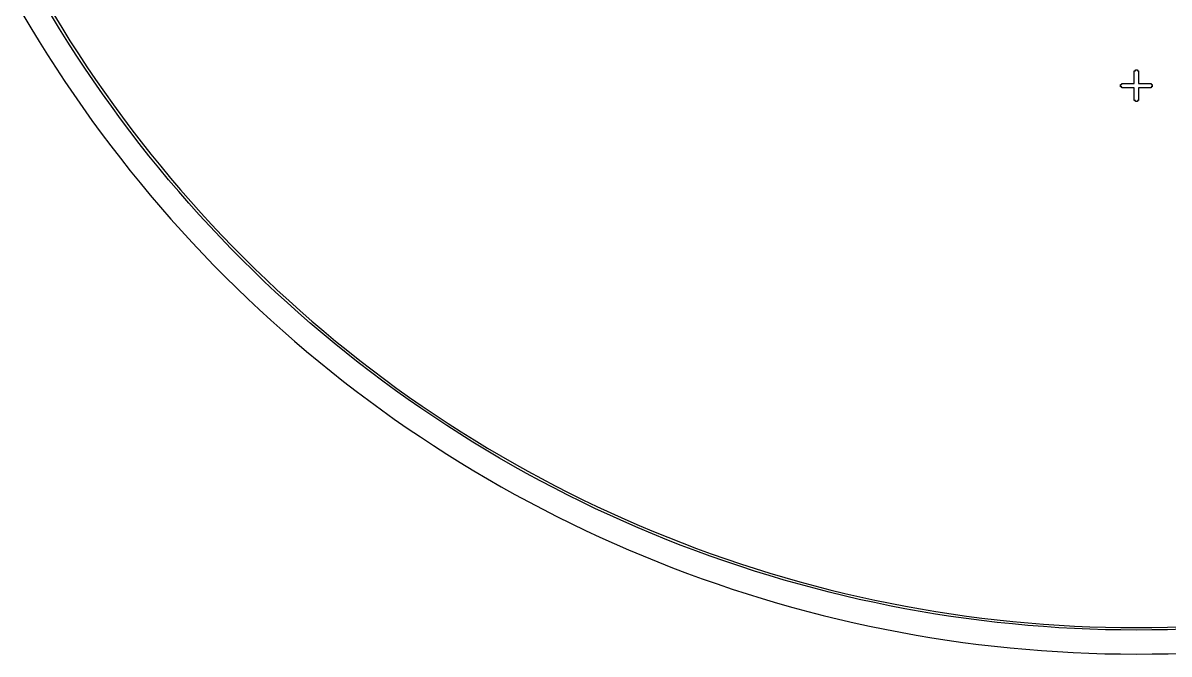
# Model space of a CAD drawing. Extents: x -17 to 130, y -40 to 112.
# Drawn here: x -12.1 to 55.9, y -40.5 to -3 of the extents above; entities that cross this region are included whole.
import ezdxf

# ---------------------------------------------------------------- set-up
doc = ezdxf.new("R2010")
doc.units = 0

msp = doc.modelspace()

# ---------------------------------------------------------------- linework, layer by layer
for p, q in [((-12.0939, -2.52068), (-11.6162, -3.32886)), ((-9.91548, -3.38356), (-10.394, -2.59625)), ((-10.2653, -2.51915), (-9.78778, -3.30487)), ((-11.6162, -3.32886), (-11.1287, -4.1311)), ((-9.42737, -4.16495), (-9.91548, -3.38356)), ((-9.78778, -3.30487), (-9.30064, -4.08469)), ((-11.1287, -4.1311), (-10.6313, -4.92731)), ((-8.92972, -4.94026), (-9.42737, -4.16495)), ((-9.30064, -4.08469), (-8.80399, -4.85847)), ((-10.6313, -4.92731), (-10.1242, -5.71736)), ((-8.42258, -5.70943), (-8.92972, -4.94026)), ((-8.80399, -4.85847), (-8.29785, -5.6261)), ((-10.1242, -5.71736), (-9.60742, -6.50111)), ((-7.90604, -6.47231), (-8.42258, -5.70943)), ((-8.29785, -5.6261), (-7.78235, -6.38745)), ((53.875, -6.625), (53.875, -5.875)), ((53.875, -5.875), (53.9375, -5.875)), ((53.9375, -5.875), (53.9375, -5.8125)), ((53.9375, -5.8125), (54.0625, -5.8125)), ((54.0625, -5.8125), (54.0625, -5.875)), ((54.0625, -5.875), (54.125, -5.875)), ((54.125, -5.875), (54.125, -6.625)), ((-9.60742, -6.50111), (-9.08107, -7.27847)), ((-7.38017, -7.22879), (-7.90604, -6.47231)), ((-7.78235, -6.38745), (-7.25754, -7.14243)), ((53.0625, -6.8125), (53.0625, -6.6875)), ((53.0625, -6.6875), (53.125, -6.6875)), ((53.125, -6.6875), (53.125, -6.625)), ((53.125, -6.625), (53.875, -6.625)), ((54.125, -6.625), (54.875, -6.625)), ((54.875, -6.625), (54.875, -6.6875)), ((54.875, -6.6875), (54.9375, -6.6875)), ((54.9375, -6.6875), (54.9375, -6.8125)), ((-9.08107, -7.27847), (-8.54523, -8.04932)), ((-6.84506, -7.97878), (-7.38017, -7.22879)), ((-7.25754, -7.14243), (-6.7235, -7.8909)), ((53.125, -6.8125), (53.0625, -6.8125)), ((53.125, -6.875), (53.125, -6.8125)), ((53.875, -6.875), (53.125, -6.875)), ((53.875, -7.625), (53.875, -6.875)), ((54.875, -6.875), (54.125, -6.875)), ((54.125, -6.875), (54.125, -7.625)), ((54.9375, -6.8125), (54.875, -6.8125)), ((54.875, -6.8125), (54.875, -6.875)), ((-8.54523, -8.04932), (-7.99997, -8.81354)), ((-6.3008, -8.72212), (-6.84506, -7.97878)), ((-6.7235, -7.8909), (-6.18031, -8.63277)), ((53.9375, -7.625), (53.875, -7.625)), ((53.9375, -7.6875), (53.9375, -7.625)), ((54.0625, -7.6875), (53.9375, -7.6875)), ((54.125, -7.625), (54.0625, -7.625)), ((54.0625, -7.625), (54.0625, -7.6875)), ((-7.99997, -8.81354), (-7.44537, -9.57098)), ((-5.74745, -9.45874), (-6.3008, -8.72212)), ((-6.18031, -8.63277), (-5.62807, -9.3679)), ((-5.1851, -10.1885), (-5.74745, -9.45874)), ((-5.62807, -9.3679), (-5.06685, -10.0962)), ((-7.44537, -9.57098), (-6.88152, -10.3216)), ((-4.61385, -10.9113), (-5.1851, -10.1885)), ((-5.06685, -10.0962), (-4.49673, -10.8176)), ((-6.88152, -10.3216), (-6.3085, -11.0652)), ((-4.49673, -10.8176), (-3.9178, -11.5319)), ((-6.3085, -11.0652), (-5.72639, -11.8017)), ((-4.03375, -11.6271), (-4.61385, -10.9113)), ((-3.9178, -11.5319), (-3.33015, -12.2391)), ((-5.72639, -11.8017), (-5.1353, -12.5311)), ((-3.44493, -12.3356), (-4.03375, -11.6271)), ((-3.33015, -12.2391), (-2.73387, -12.939)), ((-5.1353, -12.5311), (-4.53529, -13.2531)), ((-2.84744, -13.0369), (-3.44493, -12.3356)), ((-4.53529, -13.2531), (-3.92647, -13.9677)), ((-2.24141, -13.7309), (-2.84744, -13.0369)), ((-2.73387, -12.939), (-2.12904, -13.6315)), ((-3.92647, -13.9677), (-3.30893, -14.6748)), ((-1.62691, -14.4173), (-2.24141, -13.7309)), ((-2.12904, -13.6315), (-1.51576, -14.3165)), ((-3.30893, -14.6748), (-2.68275, -15.3743)), ((-1.00401, -15.0961), (-1.62691, -14.4173)), ((-1.51576, -14.3165), (-0.89412, -14.994)), ((-2.68275, -15.3743), (-2.04805, -16.066)), ((-0.37285, -15.7673), (-1.00401, -15.0961)), ((-0.89412, -14.994), (-0.26421, -15.6638)), ((-2.04805, -16.066), (-1.40489, -16.7498)), ((0.26651, -16.4306), (-0.37285, -15.7673)), ((-0.26421, -15.6638), (0.37387, -16.3258)), ((0.37387, -16.3258), (1.02003, -16.98)), ((-1.40489, -16.7498), (-0.7534, -17.4258)), ((0.91397, -17.086), (0.26651, -16.4306)), ((1.02003, -16.98), (1.67416, -17.6261)), ((-0.7534, -17.4258), (-0.09366, -18.0937)), ((1.56941, -17.7335), (0.91397, -17.086)), ((1.67416, -17.6261), (2.33618, -18.2642)), ((-0.09366, -18.0937), (0.57422, -18.7534)), ((2.23274, -18.3728), (1.56941, -17.7335)), ((2.33618, -18.2642), (3.00598, -18.8941)), ((0.57422, -18.7534), (1.25015, -19.4049)), ((2.90388, -19.004), (2.23274, -18.3728)), ((3.58272, -19.6269), (2.90388, -19.004)), ((3.00598, -18.8941), (3.68346, -19.5158)), ((1.25015, -19.4049), (1.93404, -20.048)), ((4.26913, -20.2414), (3.58272, -19.6269)), ((3.68346, -19.5158), (4.3685, -20.129)), ((1.93404, -20.048), (2.62575, -20.6828)), ((4.96306, -20.8474), (4.26913, -20.2414)), ((4.3685, -20.129), (5.06104, -20.7339)), ((2.62575, -20.6828), (3.3252, -21.3089)), ((5.66435, -21.4449), (4.96306, -20.8474)), ((5.06104, -20.7339), (5.76093, -21.3302)), ((3.3252, -21.3089), (4.03229, -21.9265)), ((6.37292, -22.0338), (5.66435, -21.4449)), ((5.76093, -21.3302), (6.46809, -21.9178)), ((4.03229, -21.9265), (4.74689, -22.5353)), ((7.08868, -22.6138), (6.37292, -22.0338)), ((6.46809, -21.9178), (7.1824, -22.4967)), ((4.74689, -22.5353), (5.46892, -23.1353)), ((7.81149, -23.1851), (7.08868, -22.6138)), ((7.1824, -22.4967), (7.90378, -23.0668)), ((7.90378, -23.0668), (8.6321, -23.6281)), ((5.46892, -23.1353), (6.19826, -23.7264)), ((6.19826, -23.7264), (6.93478, -24.3085)), ((8.54126, -23.7475), (7.81149, -23.1851)), ((9.27788, -24.3008), (8.54126, -23.7475)), ((8.6321, -23.6281), (9.36723, -24.1803)), ((6.93478, -24.3085), (7.67841, -24.8815)), ((10.0212, -24.8451), (9.27788, -24.3008)), ((9.36723, -24.1803), (10.1091, -24.7235)), ((7.67841, -24.8815), (8.42902, -25.4454)), ((10.7712, -25.3802), (10.0212, -24.8451)), ((10.1091, -24.7235), (10.8576, -25.2575)), ((8.42902, -25.4454), (9.18646, -26)), ((11.5277, -25.906), (10.7712, -25.3802)), ((10.8576, -25.2575), (11.6125, -25.7823)), ((11.6125, -25.7823), (12.3739, -26.2979)), ((9.18646, -26), (9.95068, -26.5452)), ((12.2906, -26.4226), (11.5277, -25.906)), ((13.0597, -26.9297), (12.2906, -26.4226)), ((12.3739, -26.2979), (13.1415, -26.804)), ((9.95068, -26.5452), (10.7215, -27.0811)), ((10.7215, -27.0811), (11.4989, -27.6074)), ((13.8351, -27.4274), (13.0597, -26.9297)), ((13.1415, -26.804), (13.9153, -27.3006)), ((11.4989, -27.6074), (12.2826, -28.1242)), ((14.6164, -27.9155), (13.8351, -27.4274)), ((13.9153, -27.3006), (14.6951, -27.7878)), ((14.6951, -27.7878), (15.4809, -28.2653)), ((12.2826, -28.1242), (13.0727, -28.6313)), ((15.4037, -28.394), (14.6164, -27.9155)), ((16.1969, -28.8628), (15.4037, -28.394)), ((15.4809, -28.2653), (16.2724, -28.7332)), ((13.0727, -28.6313), (13.8689, -29.1287)), ((13.8689, -29.1287), (14.6711, -29.6162)), ((16.9957, -29.3218), (16.1969, -28.8628)), ((16.2724, -28.7332), (17.0696, -29.1913)), ((17.0696, -29.1913), (17.8724, -29.6395)), ((14.6711, -29.6162), (15.4793, -30.0939)), ((17.8001, -29.771), (16.9957, -29.3218)), ((18.6099, -30.2102), (17.8001, -29.771)), ((17.8724, -29.6395), (18.6806, -30.0779)), ((15.4793, -30.0939), (16.2933, -30.5616)), ((16.2933, -30.5616), (17.1129, -31.0194)), ((19.4251, -30.6395), (18.6099, -30.2102)), ((18.6806, -30.0779), (19.4941, -30.5064)), ((19.4941, -30.5064), (20.3129, -30.9248)), ((17.1129, -31.0194), (17.9382, -31.467)), ((20.2454, -31.0588), (19.4251, -30.6395)), ((21.0709, -31.468), (20.2454, -31.0588)), ((20.3129, -30.9248), (21.1367, -31.3332)), ((17.9382, -31.467), (18.7688, -31.9044)), ((18.7688, -31.9044), (19.6047, -32.3316)), ((21.9013, -31.867), (21.0709, -31.468)), ((21.1367, -31.3332), (21.9654, -31.7314)), ((22.7366, -32.2558), (21.9013, -31.867)), ((21.9654, -31.7314), (22.799, -32.1194)), ((19.6047, -32.3316), (20.4459, -32.7486)), ((23.5765, -32.6343), (22.7366, -32.2558)), ((22.799, -32.1194), (23.6373, -32.4972)), ((24.4211, -33.0025), (23.5765, -32.6343)), ((23.6373, -32.4972), (24.4801, -32.8646)), ((20.4459, -32.7486), (21.292, -33.1552)), ((21.292, -33.1552), (22.1431, -33.5513)), ((25.2701, -33.3602), (24.4211, -33.0025)), ((24.4801, -32.8646), (25.3275, -33.2217)), ((25.3275, -33.2217), (26.1791, -33.5683)), ((22.1431, -33.5513), (22.999, -33.937)), ((22.999, -33.937), (23.8596, -34.3122)), ((26.1234, -33.7076), (25.2701, -33.3602)), ((26.9809, -34.0444), (26.1234, -33.7076)), ((26.1791, -33.5683), (27.0349, -33.9045)), ((27.0349, -33.9045), (27.8947, -34.2301)), ((23.8596, -34.3122), (24.7247, -34.6768)), ((24.7247, -34.6768), (25.5942, -35.0307)), ((27.8425, -34.3707), (26.9809, -34.0444)), ((28.708, -34.6864), (27.8425, -34.3707)), ((27.8947, -34.2301), (28.7585, -34.5452)), ((29.5773, -34.9915), (28.708, -34.6864)), ((28.7585, -34.5452), (29.6261, -34.8496)), ((25.5942, -35.0307), (26.468, -35.3739)), ((26.468, -35.3739), (27.346, -35.7064)), ((30.4503, -35.2858), (29.5773, -34.9915)), ((29.6261, -34.8496), (30.4974, -35.1434)), ((31.3269, -35.5694), (30.4503, -35.2858)), ((30.4974, -35.1434), (31.3722, -35.4265)), ((27.346, -35.7064), (28.2279, -36.0281)), ((28.2279, -36.0281), (29.1138, -36.339)), ((32.2069, -35.8423), (31.3269, -35.5694)), ((31.3722, -35.4265), (32.2504, -35.6987)), ((33.0901, -36.1043), (32.2069, -35.8423)), ((32.2504, -35.6987), (33.1319, -35.9603)), ((33.1319, -35.9603), (34.0166, -36.2109)), ((29.1138, -36.339), (30.0034, -36.6389)), ((30.0034, -36.6389), (30.8965, -36.9279)), ((33.9765, -36.3555), (33.0901, -36.1043)), ((34.866, -36.5957), (33.9765, -36.3555)), ((34.0166, -36.2109), (34.9042, -36.4507)), ((35.7583, -36.8251), (34.866, -36.5957)), ((34.9042, -36.4507), (35.7947, -36.6796)), ((35.7947, -36.6796), (36.688, -36.8975)), ((30.8965, -36.9279), (31.7932, -37.2059)), ((31.7932, -37.2059), (32.6933, -37.4729)), ((36.6533, -37.0435), (35.7583, -36.8251)), ((37.551, -37.2508), (36.6533, -37.0435)), ((36.688, -36.8975), (37.5838, -37.1045)), ((38.4511, -37.4472), (37.551, -37.2508)), ((37.5838, -37.1045), (38.4822, -37.3004)), ((38.4822, -37.3004), (39.3829, -37.4853)), ((32.6933, -37.4729), (33.5965, -37.7289)), ((33.5965, -37.7289), (34.5028, -37.9737)), ((34.5028, -37.9737), (35.412, -38.2074)), ((39.3536, -37.6324), (38.4511, -37.4472)), ((40.2583, -37.8066), (39.3536, -37.6324)), ((39.3829, -37.4853), (40.2858, -37.6592)), ((41.165, -37.9697), (40.2583, -37.8066)), ((40.2858, -37.6592), (41.1907, -37.8219)), ((42.0737, -38.1216), (41.165, -37.9697)), ((41.1907, -37.8219), (42.0976, -37.9736)), ((42.0976, -37.9736), (43.0062, -38.114)), ((35.412, -38.2074), (36.3241, -38.4299)), ((36.3241, -38.4299), (37.2388, -38.6412)), ((37.2388, -38.6412), (38.156, -38.8413)), ((42.9842, -38.2624), (42.0737, -38.1216)), ((43.8964, -38.392), (42.9842, -38.2624)), ((43.0062, -38.114), (43.9165, -38.2434)), ((44.81, -38.5104), (43.8964, -38.392)), ((43.9165, -38.2434), (44.8284, -38.3615)), ((45.7251, -38.6176), (44.81, -38.5104)), ((44.8284, -38.3615), (45.7416, -38.4685)), ((46.6414, -38.7135), (45.7251, -38.6176)), ((45.7416, -38.4685), (46.6561, -38.5642)), ((47.5588, -38.7982), (46.6414, -38.7135)), ((46.6561, -38.5642), (47.5716, -38.6487)), ((47.5716, -38.6487), (48.4882, -38.722)), ((48.4882, -38.722), (49.4055, -38.784)), ((38.156, -38.8413), (39.0756, -39.0301)), ((39.0756, -39.0301), (39.9975, -39.2076)), ((39.9975, -39.2076), (40.9214, -39.3737)), ((40.9214, -39.3737), (41.8474, -39.5285)), ((48.4771, -38.8716), (47.5588, -38.7982)), ((49.3963, -38.9337), (48.4771, -38.8716)), ((50.3163, -38.9846), (49.3963, -38.9337)), ((49.4055, -38.784), (50.3236, -38.8347)), ((51.2367, -39.0241), (50.3163, -38.9846)), ((50.3236, -38.8347), (51.2422, -38.8742)), ((52.1576, -39.0524), (51.2367, -39.0241)), ((51.2422, -38.8742), (52.1613, -38.9024)), ((53.0787, -39.0693), (52.1576, -39.0524)), ((52.1613, -38.9024), (53.0806, -38.9194)), ((54, -39.075), (53.0787, -39.0693)), ((53.0806, -38.9194), (54, -38.925)), ((54, -38.925), (54.9194, -38.9194)), ((54.9213, -39.0693), (54, -39.075)), ((54.9194, -38.9194), (55.8387, -38.9024)), ((55.8424, -39.0524), (54.9213, -39.0693)), ((55.8387, -38.9024), (56.7578, -38.8742)), ((56.7633, -39.0241), (55.8424, -39.0524)), ((41.8474, -39.5285), (42.7751, -39.672)), ((42.7751, -39.672), (43.7046, -39.804)), ((43.7046, -39.804), (44.6356, -39.9247)), ((44.6356, -39.9247), (45.568, -40.0339)), ((45.568, -40.0339), (46.5017, -40.1316)), ((46.5017, -40.1316), (47.4365, -40.2179)), ((47.4365, -40.2179), (48.3723, -40.2927)), ((48.3723, -40.2927), (49.309, -40.356)), ((49.309, -40.356), (50.2463, -40.4079)), ((50.2463, -40.4079), (51.1842, -40.4482)), ((51.1842, -40.4482), (52.1226, -40.477)), ((52.1226, -40.477), (53.0612, -40.4942)), ((53.0612, -40.4942), (54, -40.5)), ((54, -40.5), (54.9388, -40.4942)), ((54.9388, -40.4942), (55.8774, -40.477)), ((55.8774, -40.477), (56.8158, -40.4482))]:
    msp.add_line(p, q)

doc.saveas('drawing.dxf')
